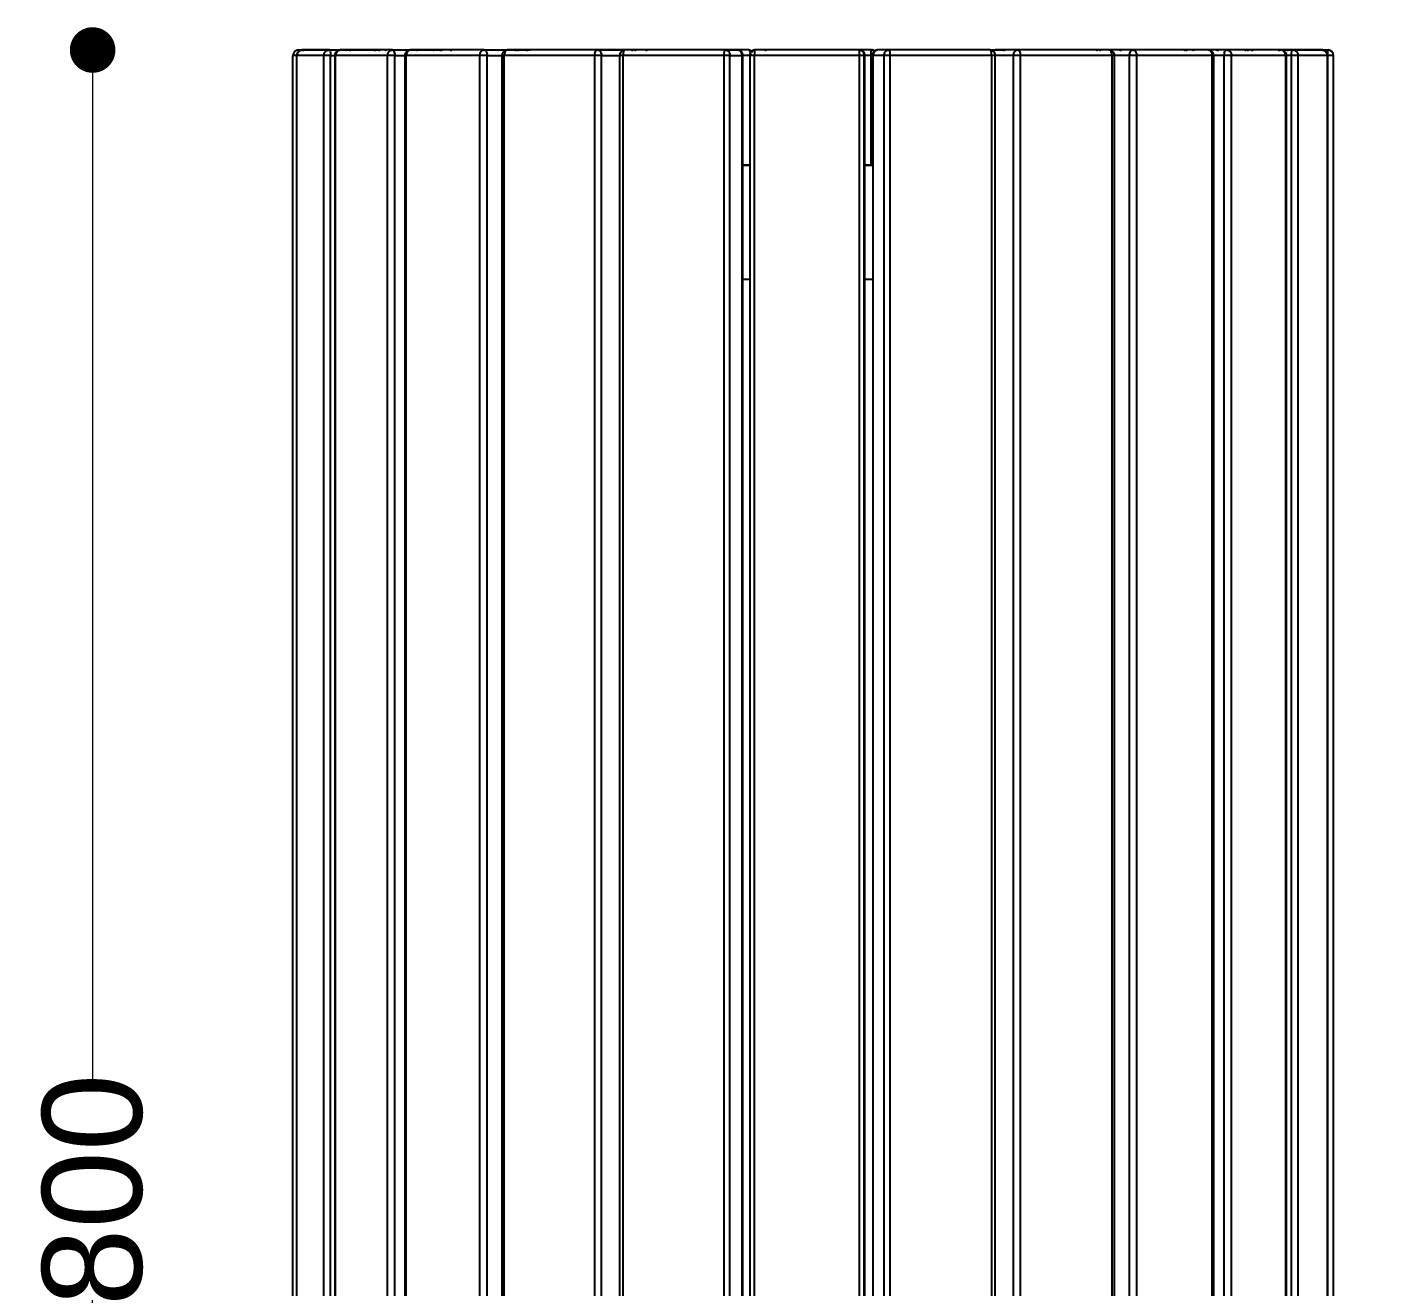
# Model space of a CAD drawing. Header units: millimetres. Extents: x 11868 to 14334, y 16216 to 19238.
# Drawn here: x 13426.7 to 13904.2, y 17719.4 to 18161.4 of the extents above; entities that cross this region are included whole.
import ezdxf

# ---------------------------------------------------------------- set-up
doc = ezdxf.new("R2010")
doc.units = ezdxf.units.MM
doc.header["$LTSCALE"] = 3
doc.styles.get("Standard").update_dxf_attribs({"font": 'arial.ttf'})
doc.dimstyles.new('MATEUSZ', dxfattribs={"dimtxt": 35, "dimasz": 16, "dimexe": 0.18, "dimexo": 0.0625, "dimgap": 0.09, "dimtad": 0, "dimdec": 0, "dimdsep": 46, "dimtxsty": 'Standard', "dimblk": 'DOT', "dimcen": 0.09, "dimse1": 1, "dimse2": 1, "dimadec": 0, "dimazin": 0, "dimtfac": 1, "dimtdec": 0, "dimtofl": 0, "dimtmove": 0, "dimatfit": 3, "dimfxl": 1, "dimtolj": 1, "dimtzin": 0, "dimlwd": 9, "dimlwe": 9, "dimarcsym": 0})

# ---------------------------------------------------------------- blocks, each defined once
blk = doc.blocks.new('_Dot')
at = {"color": 0, "linetype": 'ByBlock', "lineweight": -2}
blk.add_line((-0.5, 0), (-1, 0), dxfattribs=at)
at = {"color": 0, "linetype": 'ByBlock', "const_width": 0.5}
blk.add_lwpolyline([(-0.25, 0, 1), (0.25, 0, 1)], format="xyb", close=True, dxfattribs=at)
blk = doc.blocks.new('*D34')
at = {"color": 0, "lineweight": 9, "transparency": 16777216}
for p, q in [((13946.93, 18137.42), (13946.93, 17892.23)), ((13946.93, 17569.46), (13946.93, 17814.65))]:
    blk.add_line(p, q, dxfattribs=at)
at = {"layer": 'Defpoints', "color": 0, "transparency": 16777216}
for p in [(13881.57, 18153.42), (13881.16, 17553.46), (13946.93, 17553.46)]:
    blk.add_point(p, dxfattribs=at)
at = {"color": 0, "lineweight": 9, "transparency": 16777216, "xscale": 16, "yscale": 16, "zscale": 16}
for p, rotation in [((13946.93, 18153.42), 90), ((13946.93, 17553.46), 270)]:
    blk.add_blockref('_Dot', p, dxfattribs=dict(at, rotation=rotation))
at = {"color": 0, "transparency": 16777216, "insert": (13946.93, 17853.44), "char_height": 35, "attachment_point": 5, "rotation": 90}
blk.add_mtext('\\A1;600', dxfattribs=at)
blk = doc.blocks.new('*D35')
at = {"color": 0, "lineweight": 9, "transparency": 16777216}
for p, q in [((13449.66, 18137.43), (13449.66, 17792.16)), ((13449.66, 17369.46), (13449.66, 17714.73))]:
    blk.add_line(p, q, dxfattribs=at)
at = {"layer": 'Defpoints', "color": 0, "transparency": 16777216}
for p in [(13523.67, 18153.43), (13449.66, 17353.46), (13577.8, 17353.46)]:
    blk.add_point(p, dxfattribs=at)
at = {"color": 0, "lineweight": 9, "transparency": 16777216, "xscale": 16, "yscale": 16, "zscale": 16}
for p, rotation in [((13449.66, 18153.43), 90), ((13449.66, 17353.46), 270)]:
    blk.add_blockref('_Dot', p, dxfattribs=dict(at, rotation=rotation))
at = {"color": 0, "transparency": 16777216, "insert": (13449.66, 17753.44), "char_height": 35, "attachment_point": 5, "rotation": 90}
blk.add_mtext('\\A1;800', dxfattribs=at)

msp = doc.modelspace()

# ---------------------------------------------------------------- linework, layer by layer
for p, q in [((13521.95, 18153.46), (13537.95, 18153.46)), ((13532.74, 18153.46), (13523.28, 18153.46)), ((13523.28, 18153.46), (13538.75, 18153.46)), ((13532.74, 18153.46), (13548.2, 18153.46)), ((13536.65, 18153.46), (13550.54, 18153.46)), ((13554.93, 18153.46), (13536.65, 18153.46)), ((13554.93, 18153.46), (13568.81, 18153.46)), ((13587.03, 18153.46), (13561.16, 18153.46)), ((13561.16, 18153.46), (13572.54, 18153.46)), ((13587.03, 18153.46), (13598.41, 18153.46)), ((13595.16, 18153.46), (13603.27, 18153.46)), ((13626.88, 18153.46), (13595.16, 18153.46)), ((13634.99, 18153.46), (13603.27, 18153.46)), ((13638.64, 18153.46), (13606.48, 18153.46)), ((13626.88, 18153.46), (13634.99, 18153.46)), ((13671.82, 18153.46), (13636.37, 18153.46)), ((13676.11, 18153.46), (13640.66, 18153.46)), ((13680.05, 18153.46), (13644.37, 18153.46)), ((13671.82, 18153.46), (13676.11, 18153.46)), ((13680.05, 18153.46), (13676.12, 18153.46)), ((13718.82, 18153.46), (13682.02, 18153.46)), ((13722.96, 18153.46), (13686.17, 18153.46)), ((13760.81, 18153.46), (13725.13, 18153.46)), ((13729.06, 18153.46), (13725.13, 18153.46)), ((13764.73, 18153.46), (13729.06, 18153.46)), ((13764.73, 18153.46), (13760.81, 18153.46)), ((13764.51, 18153.46), (13768.81, 18153.46)), ((13798.7, 18153.46), (13766.54, 18153.46)), ((13774.31, 18153.46), (13766.54, 18153.46)), ((13806.47, 18153.46), (13774.31, 18153.46)), ((13806.47, 18153.46), (13798.7, 18153.46)), ((13814.76, 18153.46), (13803.65, 18153.46)), ((13841.24, 18153.46), (13814.76, 18153.46)), ((13841.24, 18153.46), (13830.14, 18153.46)), ((13847.67, 18153.46), (13833.98, 18153.46)), ((13866.71, 18153.46), (13847.67, 18153.46)), ((13866.71, 18153.46), (13853.01, 18153.46)), ((13870.85, 18153.46), (13855.49, 18153.46)), ((13881.16, 18153.46), (13865.8, 18153.46)), ((13867.23, 18153.46), (13883.23, 18153.46)), ((13881.16, 18153.46), (13870.85, 18153.46)), ((13519.95, 17555.46), (13519.95, 18151.46)), ((13521.31, 17555.46), (13521.31, 18151.46)), ((13530.8, 18151.46), (13521.35, 18151.46)), ((13521.35, 17555.46), (13521.35, 18151.46)), ((13530.8, 17555.46), (13530.8, 18151.46)), ((13533.15, 18151.46), (13535.07, 18151.46)), ((13533.15, 17555.46), (13533.15, 18151.46)), ((13534.74, 17555.46), (13534.74, 18151.46)), ((13553.19, 18151.46), (13534.92, 18151.46)), ((13534.92, 17555.46), (13534.92, 18151.46)), ((13553.19, 17555.46), (13553.19, 18151.46)), ((13555.72, 17555.46), (13555.72, 18151.46)), ((13555.72, 18151.46), (13559.74, 18151.46)), ((13559.35, 17555.46), (13559.35, 18151.46)), ((13585.6, 18151.46), (13559.74, 18151.46)), ((13559.74, 17555.46), (13559.74, 18151.46)), ((13585.6, 17555.46), (13585.6, 18151.46)), ((13588.15, 18151.46), (13594.15, 18151.46)), ((13588.15, 17555.46), (13588.15, 18151.46)), ((13593.45, 17555.46), (13593.45, 18151.46)), ((13625.87, 18151.46), (13594.15, 18151.46)), ((13594.15, 17555.46), (13594.15, 18151.46)), ((13625.87, 17555.46), (13625.87, 18151.46)), ((13628.26, 17555.46), (13628.26, 18151.46)), ((13628.26, 18151.46), (13635.04, 18151.46)), ((13634.74, 17555.46), (13634.74, 18151.46)), ((13671.28, 18151.46), (13635.83, 18151.46)), ((13635.83, 17555.46), (13635.83, 18151.46)), ((13671.28, 17555.46), (13671.28, 18151.46)), ((13673.36, 17555.46), (13673.36, 18151.46)), ((13673.36, 18151.46), (13677.65, 18151.46)), ((13680.54, 18151.46), (13677.47, 18151.46)), ((13677.65, 17555.46), (13677.65, 18151.46)), ((13677.75, 18151.46), (13677.75, 17555.46)), ((13680.42, 17555.46), (13680.42, 18151.46)), ((13680.42, 17555.46), (13680.42, 18151.46)), ((13718.8, 18151.46), (13682, 18151.46)), ((13682, 17555.46), (13682, 18151.46)), ((13718.8, 17555.46), (13718.8, 18151.46)), ((13722.94, 18151.46), (13720.41, 18151.46)), ((13720.42, 17555.46), (13720.42, 18151.46)), ((13720.42, 18151.46), (13720.61, 18151.46)), ((13720.61, 17555.46), (13720.61, 18151.46)), ((13720.61, 18151.46), (13720.61, 17555.46)), ((13722.94, 18113.06), (13722.94, 18151.46)), ((13727.51, 18151.46), (13723.58, 18151.46)), ((13723.58, 17555.46), (13723.58, 18151.46)), ((13727.51, 17555.46), (13727.51, 18151.46)), ((13765.22, 18151.46), (13729.55, 18151.46)), ((13729.55, 17555.46), (13729.55, 18151.46)), ((13765.22, 17555.46), (13765.22, 18151.46)), ((13772.92, 18151.46), (13766.16, 18151.46)), ((13766.36, 18151.46), (13766.36, 17555.46)), ((13772.92, 17555.46), (13772.92, 18151.46)), ((13807.45, 18151.46), (13775.29, 18151.46)), ((13775.29, 17555.46), (13775.29, 18151.46)), ((13807.45, 17555.46), (13807.45, 18151.46)), ((13813.61, 18151.46), (13808.18, 18151.46)), ((13808.18, 18151.46), (13808.18, 17555.46)), ((13813.61, 17555.46), (13813.61, 18151.46)), ((13816.15, 17555.46), (13816.15, 18151.46)), ((13842.63, 18151.46), (13816.15, 18151.46)), ((13842.63, 17555.46), (13842.63, 18151.46)), ((13846.85, 18151.46), (13842.75, 18151.46)), ((13843.05, 18151.46), (13843.05, 17555.46)), ((13846.85, 17555.46), (13846.85, 18151.46)), ((13868.42, 18151.46), (13849.39, 18151.46)), ((13849.39, 17555.46), (13849.39, 18151.46)), ((13870.4, 18151.46), (13868.28, 18151.46)), ((13868.42, 17555.46), (13868.42, 18151.46)), ((13868.61, 18151.46), (13868.61, 17555.46)), ((13870.4, 17555.46), (13870.4, 18151.46)), ((13883.08, 18151.46), (13872.77, 18151.46)), ((13872.77, 17555.46), (13872.77, 18151.46)), ((13883.08, 17555.46), (13883.08, 18151.46)), ((13883.13, 18151.46), (13883.13, 17555.46)), ((13885.23, 17555.46), (13885.23, 18151.46))]:
    msp.add_line(p, q)
for points in [[(13521.31, 18151.46, 0), (13521.32, 18151.65, 0), (13521.34, 18151.83, 0), (13521.39, 18152.02, 0), (13521.45, 18152.2, 0), (13521.52, 18152.37, 0), (13521.62, 18152.54, 0), (13521.73, 18152.7, 0), (13521.86, 18152.84, 0), (13522, 18152.98, 0), (13522.15, 18153.1, 0), (13522.33, 18153.21, 0), (13522.51, 18153.3, 0), (13522.69, 18153.37, 0), (13522.89, 18153.42, 0), (13523.08, 18153.45, 0), (13523.28, 18153.46, 0)], [(13523.28, 18153.46, 0), (13523.11, 18153.45, 0), (13522.93, 18153.43, 0), (13522.75, 18153.38, 0), (13522.57, 18153.32, 0), (13522.4, 18153.24, 0), (13522.23, 18153.13, 0), (13522.07, 18153.01, 0), (13521.92, 18152.87, 0), (13521.78, 18152.72, 0), (13521.67, 18152.55, 0), (13521.57, 18152.38, 0), (13521.49, 18152.2, 0), (13521.43, 18152.01, 0), (13521.38, 18151.82, 0), (13521.36, 18151.64, 0), (13521.35, 18151.46, 0)], [(13521.95, 18153.46, 0), (13521.95, 18153.46, 0), (13521.95, 18153.46, 0), (13521.95, 18153.46, 0), (13521.95, 18153.46, 0), (13521.95, 18153.46, 0), (13521.95, 18153.46, 0), (13521.95, 18153.46, 0), (13521.95, 18153.46, 0), (13521.95, 18153.46, 0), (13521.95, 18153.46, 0), (13521.95, 18153.46, 0), (13521.95, 18153.46, 0), (13521.95, 18153.46, 0), (13521.95, 18153.45, 0), (13521.95, 18153.41, 0), (13521.95, 18153.23, 0), (13521.95, 18152.91, 0)], [(13523.33, 18153.33, 0), (13523.5, 18153.39, 0), (13523.67, 18153.43, 0), (13523.85, 18153.45, 0), (13524.02, 18153.46, 0)], [(13530.8, 18151.46, 0), (13530.81, 18151.64, 0), (13530.84, 18151.82, 0), (13530.88, 18152.01, 0), (13530.94, 18152.2, 0), (13531.02, 18152.38, 0), (13531.12, 18152.55, 0), (13531.24, 18152.72, 0), (13531.37, 18152.87, 0), (13531.52, 18153.01, 0), (13531.68, 18153.13, 0), (13531.85, 18153.24, 0), (13532.03, 18153.32, 0), (13532.21, 18153.38, 0), (13532.39, 18153.43, 0), (13532.56, 18153.45, 0), (13532.74, 18153.46, 0)], [(13532.74, 18153.46, 0), (13532.75, 18153.46, 0), (13532.76, 18153.46, 0), (13532.77, 18153.46, 0), (13532.77, 18153.45, 0), (13532.78, 18153.45, 0), (13532.8, 18153.43, 0), (13532.82, 18153.42, 0), (13532.84, 18153.4, 0), (13532.88, 18153.34, 0), (13532.92, 18153.26, 0), (13532.99, 18153.04, 0), (13533.1, 18152.42, 0), (13533.15, 18151.46, 0)], [(13534.74, 18151.46, 0), (13534.75, 18151.65, 0), (13534.78, 18151.83, 0), (13534.82, 18152.01, 0), (13534.88, 18152.19, 0), (13534.95, 18152.36, 0), (13535.04, 18152.53, 0), (13535.15, 18152.69, 0), (13535.27, 18152.84, 0), (13535.4, 18152.97, 0), (13535.55, 18153.09, 0), (13535.72, 18153.2, 0), (13535.89, 18153.29, 0), (13536.07, 18153.37, 0), (13536.26, 18153.42, 0), (13536.46, 18153.45, 0), (13536.65, 18153.46, 0)], [(13536.65, 18153.46, 0), (13536.5, 18153.45, 0), (13536.34, 18153.43, 0), (13536.18, 18153.38, 0), (13536.01, 18153.32, 0), (13535.86, 18153.24, 0), (13535.7, 18153.13, 0), (13535.56, 18153.01, 0), (13535.43, 18152.87, 0), (13535.31, 18152.72, 0), (13535.2, 18152.55, 0), (13535.11, 18152.38, 0), (13535.04, 18152.2, 0), (13534.98, 18152.01, 0), (13534.95, 18151.82, 0), (13534.92, 18151.46, 0)], [(13539.38, 18153.46, 0), (13539.59, 18153.45, 0), (13539.8, 18153.41, 0), (13540.02, 18153.35, 0), (13540.23, 18153.26, 0)], [(13548.2, 18153.46, 0), (13548.41, 18153.45, 0), (13548.62, 18153.42, 0), (13548.83, 18153.36, 0), (13549.03, 18153.28, 0)], [(13550.31, 18153.35, 0), (13550.15, 18153.4, 0), (13549.99, 18153.43, 0), (13549.69, 18153.46, 0)], [(13549.69, 18153.46, 0), (13549.9, 18153.45, 0), (13550.11, 18153.41, 0), (13550.32, 18153.35, 0), (13550.52, 18153.27, 0)], [(13552.16, 18153.46, 0), (13552.33, 18153.45, 0), (13552.5, 18153.42, 0), (13552.67, 18153.37, 0), (13552.84, 18153.3, 0)], [(13553.19, 18151.46, 0), (13553.22, 18151.82, 0), (13553.31, 18152.2, 0), (13553.38, 18152.38, 0), (13553.47, 18152.55, 0), (13553.58, 18152.72, 0), (13553.7, 18152.87, 0), (13553.83, 18153.01, 0), (13553.98, 18153.13, 0), (13554.13, 18153.24, 0), (13554.29, 18153.32, 0), (13554.45, 18153.38, 0), (13554.61, 18153.43, 0), (13554.77, 18153.45, 0), (13554.93, 18153.46, 0)], [(13554.93, 18153.46, 0), (13554.96, 18153.46, 0), (13555, 18153.45, 0), (13555.03, 18153.44, 0), (13555.07, 18153.43, 0), (13555.11, 18153.41, 0), (13555.14, 18153.38, 0), (13555.22, 18153.32, 0), (13555.29, 18153.24, 0), (13555.36, 18153.13, 0), (13555.43, 18153.01, 0), (13555.54, 18152.72, 0), (13555.63, 18152.38, 0), (13555.69, 18152.01, 0), (13555.72, 18151.46, 0)], [(13559.35, 18151.46, 0), (13559.38, 18151.83, 0), (13559.47, 18152.18, 0), (13559.54, 18152.36, 0), (13559.62, 18152.52, 0), (13559.72, 18152.67, 0), (13559.83, 18152.82, 0), (13559.96, 18152.96, 0), (13560.11, 18153.09, 0), (13560.26, 18153.2, 0), (13560.43, 18153.29, 0), (13560.6, 18153.36, 0), (13560.78, 18153.42, 0), (13560.97, 18153.45, 0), (13561.16, 18153.46, 0)], [(13561.16, 18153.46, 0), (13561.03, 18153.45, 0), (13560.9, 18153.43, 0), (13560.77, 18153.38, 0), (13560.64, 18153.32, 0), (13560.51, 18153.24, 0), (13560.38, 18153.13, 0), (13560.26, 18153.01, 0), (13560.15, 18152.87, 0), (13560.06, 18152.72, 0), (13559.97, 18152.55, 0), (13559.84, 18152.2, 0), (13559.76, 18151.82, 0), (13559.74, 18151.46, 0)], [(13563.28, 18153.33, 0), (13563.44, 18153.38, 0), (13563.6, 18153.43, 0), (13563.77, 18153.45, 0), (13563.93, 18153.46, 0)], [(13563.93, 18153.46, 0), (13563.87, 18153.46, 0), (13563.81, 18153.45, 0), (13563.74, 18153.43, 0), (13563.67, 18153.41, 0), (13563.61, 18153.38, 0), (13563.54, 18153.34, 0), (13563.41, 18153.24, 0)], [(13568.81, 18153.46, 0), (13569.01, 18153.45, 0), (13569.21, 18153.42, 0), (13569.4, 18153.37, 0), (13569.58, 18153.29, 0)], [(13571.2, 18153.46, 0), (13571.42, 18153.45, 0), (13571.64, 18153.41, 0), (13571.85, 18153.34, 0), (13572.05, 18153.25, 0)], [(13575.04, 18153.46, 0), (13575.2, 18153.45, 0), (13575.36, 18153.41, 0), (13575.53, 18153.33, 0), (13575.69, 18153.23, 0)], [(13585.6, 18151.46, 0), (13585.63, 18151.82, 0), (13585.7, 18152.2, 0), (13585.83, 18152.55, 0), (13585.92, 18152.72, 0), (13586.02, 18152.87, 0), (13586.13, 18153.01, 0), (13586.25, 18153.13, 0), (13586.37, 18153.24, 0), (13586.5, 18153.32, 0), (13586.63, 18153.38, 0), (13586.77, 18153.43, 0), (13586.9, 18153.45, 0), (13587.03, 18153.46, 0)], [(13587.03, 18153.46, 0), (13587.13, 18153.45, 0), (13587.23, 18153.43, 0), (13587.34, 18153.38, 0), (13587.44, 18153.32, 0), (13587.54, 18153.24, 0), (13587.64, 18153.13, 0), (13587.73, 18153.01, 0), (13587.82, 18152.87, 0), (13587.97, 18152.55, 0), (13588.07, 18152.2, 0), (13588.13, 18151.82, 0), (13588.15, 18151.46, 0)], [(13593.45, 18151.46, 0), (13593.47, 18151.81, 0), (13593.56, 18152.16, 0), (13593.69, 18152.49, 0), (13593.78, 18152.65, 0), (13593.88, 18152.79, 0), (13594, 18152.93, 0), (13594.13, 18153.06, 0), (13594.28, 18153.17, 0), (13594.44, 18153.27, 0), (13594.61, 18153.35, 0), (13594.79, 18153.41, 0), (13594.97, 18153.45, 0), (13595.16, 18153.46, 0)], [(13595.16, 18153.46, 0), (13595.11, 18153.46, 0), (13595.07, 18153.45, 0), (13595.02, 18153.44, 0), (13594.93, 18153.41, 0), (13594.83, 18153.35, 0), (13594.74, 18153.28, 0), (13594.65, 18153.19, 0), (13594.56, 18153.08, 0), (13594.48, 18152.95, 0), (13594.34, 18152.64, 0), (13594.24, 18152.29, 0), (13594.17, 18151.92, 0), (13594.15, 18151.46, 0)], [(13598.7, 18153.46, 0), (13598.55, 18153.45, 0), (13598.38, 18153.41, 0), (13598.22, 18153.34, 0), (13598.06, 18153.24, 0)], [(13598.1, 18153.33, 0), (13598.24, 18153.39, 0), (13598.39, 18153.43, 0), (13598.55, 18153.45, 0), (13598.7, 18153.46, 0)], [(13598.41, 18153.46, 0), (13598.62, 18153.45, 0), (13598.83, 18153.4, 0), (13599.04, 18153.34, 0), (13599.23, 18153.24, 0)], [(13601.53, 18153.46, 0), (13601.71, 18153.45, 0), (13601.9, 18153.42, 0), (13602.07, 18153.37, 0), (13602.24, 18153.3, 0)], [(13625.87, 18151.46, 0), (13625.88, 18151.82, 0), (13625.94, 18152.2, 0), (13626.03, 18152.55, 0), (13626.16, 18152.87, 0), (13626.24, 18153.01, 0), (13626.33, 18153.13, 0), (13626.42, 18153.24, 0), (13626.51, 18153.32, 0), (13626.6, 18153.38, 0), (13626.7, 18153.43, 0), (13626.79, 18153.45, 0), (13626.84, 18153.46, 0), (13626.88, 18153.46, 0)], [(13626.88, 18153.46, 0), (13627.01, 18153.45, 0), (13627.13, 18153.43, 0), (13627.26, 18153.38, 0), (13627.39, 18153.32, 0), (13627.51, 18153.24, 0), (13627.64, 18153.13, 0), (13627.75, 18153.01, 0), (13627.86, 18152.87, 0), (13627.95, 18152.72, 0), (13628.11, 18152.38, 0), (13628.21, 18152.01, 0), (13628.25, 18151.73, 0), (13628.26, 18151.46, 0)], [(13634.74, 18151.46, 0), (13634.76, 18151.8, 0), (13634.83, 18152.13, 0), (13634.95, 18152.44, 0), (13635.12, 18152.75, 0), (13635.23, 18152.89, 0), (13635.36, 18153.03, 0), (13635.5, 18153.15, 0), (13635.65, 18153.26, 0), (13635.82, 18153.34, 0), (13636, 18153.41, 0), (13636.18, 18153.45, 0), (13636.37, 18153.46, 0)], [(13635.98, 18152.85, 0), (13635.88, 18152.99, 0), (13635.76, 18153.12, 0), (13635.64, 18153.23, 0), (13635.51, 18153.31, 0), (13635.38, 18153.38, 0), (13635.25, 18153.43, 0), (13635.12, 18153.45, 0), (13634.99, 18153.46, 0)], [(13634.99, 18153.46, 0), (13635.13, 18153.45, 0), (13635.27, 18153.43, 0), (13635.41, 18153.4, 0), (13635.55, 18153.35, 0), (13635.68, 18153.29, 0), (13635.81, 18153.22, 0), (13636.04, 18153.04, 0)], [(13636.37, 18153.46, 0), (13636.35, 18153.46, 0), (13636.32, 18153.45, 0), (13636.3, 18153.44, 0), (13636.27, 18153.43, 0), (13636.25, 18153.41, 0), (13636.22, 18153.38, 0), (13636.17, 18153.32, 0), (13636.12, 18153.24, 0), (13636.08, 18153.13, 0), (13635.99, 18152.87, 0), (13635.92, 18152.55, 0), (13635.83, 18151.46, 0)], [(13638.64, 18153.46, 0), (13638.83, 18153.45, 0), (13639.02, 18153.41, 0), (13639.2, 18153.35, 0), (13639.37, 18153.27, 0)], [(13640.44, 18153.46, 0), (13640.29, 18153.45, 0), (13640.13, 18153.42, 0), (13639.97, 18153.36, 0), (13639.81, 18153.29, 0)], [(13639.87, 18153.33, 0), (13640.01, 18153.39, 0), (13640.15, 18153.43, 0), (13640.3, 18153.45, 0), (13640.44, 18153.46, 0)], [(13643.84, 18153.34, 0), (13643.98, 18153.4, 0), (13644.11, 18153.43, 0), (13644.24, 18153.45, 0), (13644.37, 18153.46, 0)], [(13671.28, 18151.46, 0), (13671.32, 18152.2, 0), (13671.44, 18152.87, 0), (13671.52, 18153.13, 0), (13671.57, 18153.24, 0), (13671.62, 18153.32, 0), (13671.67, 18153.38, 0), (13671.7, 18153.41, 0), (13671.72, 18153.43, 0), (13671.75, 18153.44, 0), (13671.77, 18153.45, 0), (13671.79, 18153.46, 0), (13671.82, 18153.46, 0)], [(13671.82, 18153.46, 0), (13671.96, 18153.45, 0), (13672.1, 18153.43, 0), (13672.24, 18153.38, 0), (13672.39, 18153.32, 0), (13672.53, 18153.24, 0), (13672.66, 18153.13, 0), (13672.79, 18153.01, 0), (13672.91, 18152.87, 0), (13673.01, 18152.72, 0), (13673.11, 18152.55, 0), (13673.19, 18152.38, 0), (13673.3, 18152.01, 0), (13673.35, 18151.73, 0), (13673.36, 18151.46, 0)], [(13677.65, 18151.46, 0), (13677.63, 18151.82, 0), (13677.55, 18152.2, 0), (13677.4, 18152.55, 0), (13677.31, 18152.72, 0), (13677.2, 18152.87, 0), (13677.08, 18153.01, 0), (13676.96, 18153.13, 0), (13676.82, 18153.24, 0), (13676.68, 18153.32, 0), (13676.54, 18153.38, 0), (13676.39, 18153.43, 0), (13676.25, 18153.45, 0), (13676.11, 18153.46, 0)], [(13676.11, 18153.46, 0), (13676.28, 18153.45, 0), (13676.45, 18153.42, 0), (13676.61, 18153.37, 0), (13676.76, 18153.3, 0), (13676.9, 18153.21, 0), (13677.04, 18153.11, 0), (13677.17, 18152.99, 0), (13677.28, 18152.86, 0), (13677.39, 18152.71, 0), (13677.48, 18152.56, 0), (13677.63, 18152.2, 0), (13677.72, 18151.83, 0), (13677.75, 18151.46, 0)], [(13680.05, 18153.46, 0), (13680.17, 18153.45, 0), (13680.29, 18153.44, 0), (13680.42, 18153.4, 0), (13680.54, 18153.35, 0), (13680.67, 18153.29, 0), (13680.79, 18153.22, 0), (13680.91, 18153.12, 0), (13681.02, 18153.02, 0)], [(13680.54, 18151.46, 0), (13680.5, 18152.2, 0), (13680.39, 18152.87, 0), (13680.31, 18153.13, 0), (13680.27, 18153.24, 0), (13680.23, 18153.32, 0), (13680.18, 18153.38, 0), (13680.16, 18153.41, 0), (13680.13, 18153.43, 0), (13680.11, 18153.44, 0), (13680.09, 18153.45, 0), (13680.07, 18153.46, 0), (13680.06, 18153.46, 0), (13680.05, 18153.46, 0)], [(13680.05, 18153.46, 0), (13680.18, 18153.45, 0), (13680.32, 18153.43, 0), (13680.45, 18153.4, 0), (13680.59, 18153.35, 0), (13680.71, 18153.29, 0), (13680.83, 18153.21, 0), (13681.04, 18153.04, 0)], [(13680.42, 18151.46, 0), (13680.45, 18151.82, 0), (13680.54, 18152.2, 0), (13680.6, 18152.38, 0), (13680.68, 18152.55, 0), (13680.78, 18152.72, 0), (13680.89, 18152.87, 0), (13681.01, 18153.01, 0), (13681.15, 18153.13, 0), (13681.29, 18153.24, 0), (13681.43, 18153.32, 0), (13681.58, 18153.38, 0), (13681.73, 18153.43, 0), (13681.88, 18153.45, 0), (13682.02, 18153.46, 0)], [(13680.42, 18151.46, 0), (13680.43, 18151.68, 0), (13680.48, 18152.01, 0), (13680.59, 18152.36, 0), (13680.67, 18152.53, 0), (13680.77, 18152.7, 0), (13680.88, 18152.85, 0), (13681, 18153, 0), (13681.14, 18153.13, 0), (13681.29, 18153.24, 0), (13681.46, 18153.33, 0), (13681.64, 18153.4, 0), (13681.83, 18153.45, 0), (13682.02, 18153.46, 0)], [(13680.69, 18152.05, 0), (13680.63, 18151.75, 0), (13680.61, 18151.46, 0)], [(13682.21, 18153.46, 0), (13682.04, 18153.45, 0), (13681.86, 18153.41, 0), (13681.68, 18153.34, 0), (13681.5, 18153.25, 0), (13681.33, 18153.12, 0), (13681.17, 18152.97, 0), (13681.02, 18152.79, 0), (13680.9, 18152.6, 0)], [(13682.02, 18153.46, 0), (13682.02, 18153.46, 0), (13682.02, 18153.46, 0), (13682.02, 18153.46, 0), (13682.02, 18153.46, 0), (13682.02, 18153.46, 0), (13682.02, 18153.46, 0), (13682.02, 18153.46, 0), (13682.02, 18153.46, 0), (13682.02, 18153.46, 0), (13682.02, 18153.46, 0), (13682.02, 18153.46, 0), (13682.02, 18153.46, 0), (13682.02, 18153.44, 0), (13682.01, 18153.34, 0), (13682.01, 18152.92, 0), (13682, 18151.46, 0)], [(13685.62, 18153.34, 0), (13685.76, 18153.39, 0), (13685.9, 18153.43, 0), (13686.03, 18153.45, 0), (13686.17, 18153.46, 0)], [(13685.62, 18153.34, 0), (13685.75, 18153.39, 0), (13685.89, 18153.43, 0), (13686.03, 18153.45, 0), (13686.17, 18153.46, 0)], [(13686.36, 18153.46, 0), (13686.2, 18153.45, 0), (13686.04, 18153.42, 0), (13685.88, 18153.37, 0), (13685.72, 18153.3, 0)], [(13718.8, 18151.46, 0), (13718.8, 18152.87, 0), (13718.81, 18153.32, 0), (13718.82, 18153.43, 0), (13718.82, 18153.45, 0), (13718.82, 18153.46, 0), (13718.82, 18153.46, 0), (13718.82, 18153.46, 0), (13718.82, 18153.46, 0), (13718.82, 18153.46, 0), (13718.82, 18153.46, 0), (13718.82, 18153.46, 0), (13718.82, 18153.46, 0), (13718.82, 18153.46, 0), (13718.82, 18153.46, 0), (13718.82, 18153.46, 0), (13718.82, 18153.46, 0)], [(13718.82, 18153.46, 0), (13718.96, 18153.45, 0), (13719.11, 18153.43, 0), (13719.26, 18153.38, 0), (13719.41, 18153.32, 0), (13719.56, 18153.24, 0), (13719.7, 18153.13, 0), (13719.83, 18153.01, 0), (13719.95, 18152.87, 0), (13720.06, 18152.72, 0), (13720.16, 18152.55, 0), (13720.24, 18152.38, 0), (13720.36, 18152.01, 0), (13720.41, 18151.73, 0), (13720.42, 18151.46, 0)], [(13720.61, 18151.46, 0), (13720.59, 18151.82, 0), (13720.5, 18152.2, 0), (13720.43, 18152.38, 0), (13720.35, 18152.55, 0), (13720.25, 18152.72, 0), (13720.14, 18152.87, 0), (13720.02, 18153.01, 0), (13719.89, 18153.13, 0), (13719.75, 18153.24, 0), (13719.6, 18153.32, 0), (13719.45, 18153.38, 0), (13719.3, 18153.43, 0), (13719.16, 18153.45, 0), (13719.01, 18153.46, 0)], [(13719.1, 18153.46, 0), (13719.26, 18153.44, 0), (13719.41, 18153.4, 0), (13719.56, 18153.34, 0), (13719.7, 18153.26, 0), (13719.84, 18153.17, 0), (13719.96, 18153.07, 0), (13720.08, 18152.96, 0), (13720.18, 18152.83, 0), (13720.35, 18152.55, 0), (13720.48, 18152.24, 0), (13720.57, 18151.9, 0), (13720.6, 18151.7, 0), (13720.61, 18151.46, 0)], [(13722.94, 18151.46, 0), (13722.95, 18152.87, 0), (13722.95, 18153.32, 0), (13722.96, 18153.43, 0), (13722.96, 18153.45, 0), (13722.96, 18153.46, 0), (13722.96, 18153.46, 0), (13722.96, 18153.46, 0), (13722.96, 18153.46, 0), (13722.96, 18153.46, 0), (13722.96, 18153.46, 0), (13722.96, 18153.46, 0), (13722.96, 18153.46, 0), (13722.96, 18153.46, 0), (13722.96, 18153.46, 0), (13722.96, 18153.46, 0), (13722.96, 18153.46, 0)], [(13722.96, 18153.46, 0), (13723.1, 18153.45, 0), (13723.24, 18153.43, 0), (13723.39, 18153.39, 0), (13723.53, 18153.33, 0), (13723.68, 18153.25, 0), (13723.81, 18153.15, 0), (13723.94, 18153.04, 0), (13724.06, 18152.91, 0)], [(13724.16, 18153.02, 0), (13724.04, 18153.12, 0), (13723.92, 18153.22, 0), (13723.8, 18153.29, 0), (13723.67, 18153.35, 0), (13723.54, 18153.4, 0), (13723.41, 18153.44, 0), (13723.28, 18153.45, 0), (13723.15, 18153.46, 0)], [(13723.24, 18153.46, 0), (13723.37, 18153.44, 0), (13723.5, 18153.41, 0), (13723.62, 18153.37, 0), (13723.74, 18153.32, 0), (13723.85, 18153.26, 0), (13723.96, 18153.19, 0), (13724.16, 18153.02, 0)], [(13723.51, 18151.46, 0), (13723.53, 18151.83, 0), (13723.62, 18152.19, 0), (13723.76, 18152.53, 0), (13723.85, 18152.68, 0), (13723.95, 18152.83, 0), (13724.06, 18152.97, 0), (13724.19, 18153.09, 0), (13724.32, 18153.2, 0), (13724.47, 18153.29, 0), (13724.63, 18153.36, 0), (13724.79, 18153.42, 0), (13724.96, 18153.45, 0), (13725.13, 18153.46, 0)], [(13725.13, 18153.46, 0), (13724.99, 18153.45, 0), (13724.85, 18153.43, 0), (13724.71, 18153.38, 0), (13724.56, 18153.32, 0), (13724.42, 18153.24, 0), (13724.28, 18153.13, 0), (13724.15, 18153.01, 0), (13724.04, 18152.87, 0), (13723.93, 18152.72, 0), (13723.83, 18152.55, 0), (13723.75, 18152.38, 0), (13723.64, 18152.01, 0), (13723.6, 18151.73, 0), (13723.58, 18151.46, 0)], [(13727.51, 18151.46, 0), (13727.53, 18151.82, 0), (13727.61, 18152.2, 0), (13727.76, 18152.55, 0), (13727.85, 18152.72, 0), (13727.96, 18152.87, 0), (13728.08, 18153.01, 0), (13728.21, 18153.13, 0), (13728.34, 18153.24, 0), (13728.49, 18153.32, 0), (13728.63, 18153.38, 0), (13728.77, 18153.43, 0), (13728.92, 18153.45, 0), (13729.06, 18153.46, 0)], [(13729.06, 18153.46, 0), (13729.07, 18153.46, 0), (13729.08, 18153.46, 0), (13729.09, 18153.46, 0), (13729.11, 18153.45, 0), (13729.13, 18153.43, 0), (13729.16, 18153.42, 0), (13729.18, 18153.4, 0), (13729.2, 18153.37, 0), (13729.25, 18153.3, 0), (13729.29, 18153.21, 0), (13729.38, 18152.98, 0), (13729.45, 18152.68, 0), (13729.5, 18152.33, 0), (13729.55, 18151.46, 0)], [(13764.51, 18153.46, 0), (13764.64, 18153.45, 0), (13764.78, 18153.43, 0), (13764.91, 18153.39, 0), (13765.05, 18153.34, 0), (13765.18, 18153.26, 0), (13765.31, 18153.17, 0), (13765.44, 18153.06, 0), (13765.55, 18152.94, 0)], [(13765.22, 18151.46, 0), (13765.19, 18152.2, 0), (13765.08, 18152.87, 0), (13765, 18153.13, 0), (13764.96, 18153.24, 0), (13764.91, 18153.32, 0), (13764.87, 18153.38, 0), (13764.85, 18153.41, 0), (13764.82, 18153.43, 0), (13764.8, 18153.44, 0), (13764.78, 18153.45, 0), (13764.75, 18153.46, 0), (13764.74, 18153.46, 0), (13764.73, 18153.46, 0)], [(13764.73, 18153.46, 0), (13764.89, 18153.45, 0), (13765.05, 18153.42, 0), (13765.21, 18153.36, 0), (13765.37, 18153.29, 0)], [(13764.73, 18153.46, 0), (13764.91, 18153.45, 0), (13765.09, 18153.41, 0), (13765.27, 18153.35, 0), (13765.43, 18153.27, 0), (13765.58, 18153.17, 0), (13765.72, 18153.05, 0), (13765.84, 18152.92, 0), (13765.95, 18152.78, 0), (13766.05, 18152.63, 0), (13766.21, 18152.31, 0), (13766.31, 18151.98, 0), (13766.35, 18151.72, 0), (13766.36, 18151.46, 0)], [(13765.51, 18153.05, 0), (13765.74, 18153.23, 0), (13765.86, 18153.3, 0), (13765.99, 18153.35, 0), (13766.12, 18153.4, 0), (13766.26, 18153.43, 0), (13766.4, 18153.45, 0), (13766.54, 18153.46, 0)], [(13766.54, 18153.46, 0), (13766.41, 18153.45, 0), (13766.28, 18153.43, 0), (13766.15, 18153.38, 0), (13766.02, 18153.32, 0), (13765.89, 18153.23, 0), (13765.77, 18153.13, 0), (13765.65, 18153.01, 0), (13765.54, 18152.87, 0)], [(13768.81, 18153.46, 0), (13768.99, 18153.45, 0), (13769.17, 18153.41, 0), (13769.34, 18153.35, 0), (13769.5, 18153.27, 0)], [(13769.66, 18153.36, 0), (13769.79, 18153.4, 0), (13769.92, 18153.44, 0), (13770.05, 18153.45, 0), (13770.19, 18153.46, 0)], [(13772.92, 18151.46, 0), (13772.94, 18151.82, 0), (13773.01, 18152.2, 0), (13773.14, 18152.55, 0), (13773.23, 18152.72, 0), (13773.33, 18152.87, 0), (13773.43, 18153.01, 0), (13773.55, 18153.13, 0), (13773.67, 18153.24, 0), (13773.8, 18153.32, 0), (13773.93, 18153.38, 0), (13774.06, 18153.43, 0), (13774.19, 18153.45, 0), (13774.31, 18153.46, 0)], [(13774.31, 18153.46, 0), (13774.36, 18153.46, 0), (13774.4, 18153.45, 0), (13774.45, 18153.44, 0), (13774.49, 18153.43, 0), (13774.58, 18153.38, 0), (13774.67, 18153.32, 0), (13774.76, 18153.24, 0), (13774.85, 18153.13, 0), (13774.93, 18153.01, 0), (13775.07, 18152.72, 0), (13775.18, 18152.38, 0), (13775.25, 18152.01, 0), (13775.29, 18151.46, 0)], [(13801.91, 18153.46, 0), (13802.05, 18153.45, 0), (13802.2, 18153.41, 0), (13802.35, 18153.36, 0), (13802.5, 18153.27, 0)], [(13803, 18153.32, 0), (13803.15, 18153.38, 0), (13803.32, 18153.43, 0), (13803.48, 18153.45, 0), (13803.65, 18153.46, 0)], [(13803.65, 18153.46, 0), (13803.59, 18153.46, 0), (13803.52, 18153.45, 0), (13803.45, 18153.43, 0), (13803.39, 18153.41, 0), (13803.32, 18153.38, 0), (13803.25, 18153.34, 0), (13803.12, 18153.24, 0)], [(13806.47, 18153.46, 0), (13806.63, 18153.45, 0), (13806.79, 18153.41, 0), (13806.96, 18153.34, 0), (13807.12, 18153.24, 0)], [(13807.45, 18151.46, 0), (13807.43, 18151.82, 0), (13807.38, 18152.2, 0), (13807.29, 18152.55, 0), (13807.16, 18152.87, 0), (13807.09, 18153.01, 0), (13807.01, 18153.13, 0), (13806.92, 18153.24, 0), (13806.83, 18153.32, 0), (13806.74, 18153.38, 0), (13806.65, 18153.43, 0), (13806.61, 18153.44, 0), (13806.56, 18153.45, 0), (13806.52, 18153.46, 0), (13806.47, 18153.46, 0)], [(13806.47, 18153.46, 0), (13806.66, 18153.45, 0), (13806.84, 18153.41, 0), (13807.02, 18153.35, 0), (13807.19, 18153.28, 0), (13807.35, 18153.18, 0), (13807.49, 18153.07, 0), (13807.62, 18152.94, 0), (13807.74, 18152.8, 0), (13807.85, 18152.65, 0), (13807.94, 18152.49, 0), (13808.07, 18152.16, 0), (13808.15, 18151.81, 0), (13808.18, 18151.46, 0)], [(13810.02, 18153.46, 0), (13810.21, 18153.45, 0), (13810.41, 18153.41, 0), (13810.59, 18153.34, 0), (13810.77, 18153.26, 0)], [(13813.61, 18151.46, 0), (13813.63, 18151.82, 0), (13813.69, 18152.2, 0), (13813.79, 18152.55, 0), (13813.94, 18152.87, 0), (13814.03, 18153.01, 0), (13814.13, 18153.13, 0), (13814.23, 18153.24, 0), (13814.33, 18153.32, 0), (13814.44, 18153.38, 0), (13814.55, 18153.43, 0), (13814.65, 18153.45, 0), (13814.76, 18153.46, 0)], [(13814.76, 18153.46, 0), (13814.88, 18153.45, 0), (13815.01, 18153.43, 0), (13815.14, 18153.38, 0), (13815.27, 18153.32, 0), (13815.4, 18153.24, 0), (13815.52, 18153.13, 0), (13815.63, 18153.01, 0), (13815.74, 18152.87, 0), (13815.84, 18152.72, 0), (13815.99, 18152.38, 0), (13816.09, 18152.01, 0), (13816.13, 18151.73, 0), (13816.15, 18151.46, 0)], [(13832.64, 18153.46, 0), (13832.7, 18153.46, 0), (13832.76, 18153.45, 0), (13832.83, 18153.43, 0), (13832.89, 18153.41, 0), (13832.96, 18153.38, 0), (13833.02, 18153.34, 0), (13833.15, 18153.24, 0)], [(13833.33, 18153.34, 0), (13833.49, 18153.39, 0), (13833.65, 18153.43, 0), (13833.81, 18153.45, 0), (13833.98, 18153.46, 0)], [(13836.36, 18153.46, 0), (13836.18, 18153.45, 0), (13835.99, 18153.41, 0), (13835.8, 18153.35, 0), (13835.61, 18153.26, 0)], [(13835.8, 18153.37, 0), (13836.08, 18153.44, 0), (13836.36, 18153.46, 0)], [(13842.63, 18151.46, 0), (13842.61, 18151.82, 0), (13842.54, 18152.2, 0), (13842.41, 18152.55, 0), (13842.32, 18152.72, 0), (13842.23, 18152.87, 0), (13842.12, 18153.01, 0), (13842, 18153.13, 0), (13841.88, 18153.24, 0), (13841.76, 18153.32, 0), (13841.63, 18153.38, 0), (13841.5, 18153.43, 0), (13841.37, 18153.45, 0), (13841.24, 18153.46, 0)], [(13841.24, 18153.46, 0), (13841.44, 18153.45, 0), (13841.62, 18153.42, 0), (13841.81, 18153.36, 0), (13841.98, 18153.28, 0), (13842.15, 18153.19, 0), (13842.3, 18153.08, 0), (13842.44, 18152.96, 0), (13842.57, 18152.82, 0), (13842.68, 18152.67, 0), (13842.78, 18152.51, 0), (13842.86, 18152.35, 0), (13842.98, 18152.01, 0), (13843.03, 18151.74, 0), (13843.05, 18151.46, 0)], [(13844.02, 18153.46, 0), (13844.21, 18153.45, 0), (13844.4, 18153.41, 0), (13844.59, 18153.36, 0), (13844.77, 18153.28, 0)], [(13846.85, 18151.46, 0), (13846.9, 18152.2, 0), (13846.98, 18152.55, 0), (13847.09, 18152.87, 0), (13847.22, 18153.13, 0), (13847.29, 18153.24, 0), (13847.37, 18153.32, 0), (13847.45, 18153.38, 0), (13847.48, 18153.41, 0), (13847.52, 18153.43, 0), (13847.56, 18153.44, 0), (13847.6, 18153.45, 0), (13847.64, 18153.46, 0), (13847.67, 18153.46, 0)], [(13847.67, 18153.46, 0), (13847.83, 18153.45, 0), (13847.99, 18153.43, 0), (13848.14, 18153.38, 0), (13848.3, 18153.32, 0), (13848.46, 18153.24, 0), (13848.61, 18153.13, 0), (13848.75, 18153.01, 0), (13848.88, 18152.87, 0), (13849, 18152.72, 0), (13849.11, 18152.55, 0), (13849.19, 18152.38, 0), (13849.27, 18152.2, 0), (13849.36, 18151.82, 0), (13849.39, 18151.46, 0)], [(13854.05, 18153.34, 0), (13854.2, 18153.39, 0), (13854.34, 18153.43, 0), (13854.49, 18153.45, 0), (13854.64, 18153.46, 0)], [(13854.87, 18153.36, 0), (13855.18, 18153.43, 0), (13855.49, 18153.46, 0)], [(13856.98, 18153.46, 0), (13856.78, 18153.45, 0), (13856.57, 18153.42, 0), (13856.36, 18153.36, 0), (13856.16, 18153.27, 0)], [(13856.36, 18153.36, 0), (13856.66, 18153.43, 0), (13856.98, 18153.46, 0)], [(13865.81, 18153.35, 0), (13866.12, 18153.43, 0), (13866.43, 18153.46, 0)], [(13868.42, 18151.46, 0), (13868.39, 18151.82, 0), (13868.3, 18152.2, 0), (13868.23, 18152.38, 0), (13868.14, 18152.55, 0), (13868.04, 18152.72, 0), (13867.92, 18152.87, 0), (13867.79, 18153.01, 0), (13867.64, 18153.13, 0), (13867.49, 18153.24, 0), (13867.34, 18153.32, 0), (13867.18, 18153.38, 0), (13867.02, 18153.43, 0), (13866.86, 18153.45, 0), (13866.71, 18153.46, 0)], [(13866.71, 18153.46, 0), (13866.91, 18153.45, 0), (13867.11, 18153.42, 0), (13867.3, 18153.36, 0), (13867.48, 18153.29, 0), (13867.66, 18153.19, 0), (13867.83, 18153.08, 0), (13867.98, 18152.95, 0), (13868.11, 18152.81, 0), (13868.23, 18152.66, 0), (13868.33, 18152.5, 0), (13868.42, 18152.34, 0), (13868.54, 18152, 0), (13868.59, 18151.74, 0), (13868.61, 18151.46, 0)], [(13868.52, 18153.46, 0), (13868.73, 18153.45, 0), (13868.93, 18153.42, 0), (13869.12, 18153.36, 0), (13869.3, 18153.29, 0)], [(13870.4, 18151.46, 0), (13870.43, 18152.2, 0), (13870.53, 18152.87, 0), (13870.61, 18153.13, 0), (13870.65, 18153.24, 0), (13870.69, 18153.32, 0), (13870.73, 18153.38, 0), (13870.75, 18153.41, 0), (13870.77, 18153.43, 0), (13870.79, 18153.44, 0), (13870.81, 18153.45, 0), (13870.82, 18153.46, 0), (13870.83, 18153.46, 0), (13870.84, 18153.46, 0), (13870.85, 18153.46, 0)], [(13870.85, 18153.46, 0), (13871.02, 18153.45, 0), (13871.2, 18153.43, 0), (13871.38, 18153.38, 0), (13871.56, 18153.32, 0), (13871.73, 18153.24, 0), (13871.9, 18153.13, 0), (13872.06, 18153.01, 0), (13872.21, 18152.87, 0), (13872.34, 18152.72, 0), (13872.46, 18152.55, 0), (13872.56, 18152.38, 0), (13872.64, 18152.2, 0), (13872.7, 18152.01, 0), (13872.74, 18151.82, 0), (13872.76, 18151.64, 0), (13872.77, 18151.46, 0)], [(13883.08, 18151.46, 0), (13883.07, 18151.64, 0), (13883.04, 18151.82, 0), (13883, 18152.01, 0), (13882.94, 18152.2, 0), (13882.86, 18152.38, 0), (13882.76, 18152.55, 0), (13882.65, 18152.72, 0), (13882.51, 18152.87, 0), (13882.37, 18153.01, 0), (13882.21, 18153.13, 0), (13882.04, 18153.24, 0), (13881.86, 18153.32, 0), (13881.68, 18153.38, 0), (13881.5, 18153.43, 0), (13881.33, 18153.45, 0), (13881.16, 18153.46, 0)], [(13881.16, 18153.46, 0), (13881.36, 18153.45, 0), (13881.57, 18153.42, 0), (13881.77, 18153.36, 0), (13881.96, 18153.29, 0), (13882.14, 18153.19, 0), (13882.31, 18153.08, 0), (13882.47, 18152.95, 0), (13882.61, 18152.81, 0), (13882.73, 18152.66, 0), (13882.84, 18152.5, 0), (13882.93, 18152.34, 0), (13883, 18152.17, 0), (13883.06, 18151.99, 0), (13883.1, 18151.82, 0), (13883.12, 18151.64, 0), (13883.13, 18151.46, 0)], [(13881.89, 18153.46, 0), (13882.11, 18153.45, 0), (13882.32, 18153.41, 0), (13882.53, 18153.36, 0), (13882.73, 18153.27, 0)], [(13883.23, 18151.46, 0), (13883.23, 18153.46, 0)], [(13521.35, 18151.46, 0), (13519.95, 18151.46, 0)], [(13533.15, 18151.46, 0), (13530.8, 18151.46, 0)], [(13555.72, 18151.46, 0), (13553.19, 18151.46, 0)], [(13588.15, 18151.46, 0), (13585.6, 18151.46, 0)], [(13594.15, 18151.46, 0), (13593.47, 18151.46, 0), (13593.45, 18151.46, 0), (13593.45, 18151.46, 0), (13593.45, 18151.46, 0), (13593.45, 18151.46, 0), (13593.45, 18151.46, 0), (13593.45, 18151.46, 0), (13593.45, 18151.46, 0), (13593.45, 18151.46, 0), (13593.45, 18151.46, 0), (13593.45, 18151.46, 0), (13593.45, 18151.46, 0), (13593.45, 18151.46, 0), (13593.45, 18151.46, 0), (13593.45, 18151.46, 0), (13593.45, 18151.46, 0), (13593.45, 18151.46, 0), (13593.45, 18151.46, 0), (13593.45, 18151.46, 0), (13593.45, 18151.46, 0), (13593.45, 18151.46, 0), (13593.46, 18151.46, 0), (13593.57, 18151.46, 0), (13593.78, 18151.46, 0)], [(13628.26, 18151.46, 0), (13625.87, 18151.46, 0)], [(13635.83, 18151.46, 0), (13634.9, 18151.46, 0), (13634.74, 18151.46, 0), (13634.74, 18151.46, 0), (13634.74, 18151.46, 0), (13634.74, 18151.46, 0), (13634.74, 18151.46, 0), (13634.74, 18151.46, 0), (13634.74, 18151.46, 0), (13634.74, 18151.46, 0), (13634.74, 18151.46, 0), (13634.74, 18151.46, 0), (13634.74, 18151.46, 0), (13634.74, 18151.46, 0), (13634.74, 18151.46, 0), (13634.74, 18151.46, 0), (13634.74, 18151.46, 0), (13634.74, 18151.46, 0), (13634.74, 18151.46, 0), (13634.74, 18151.46, 0), (13634.76, 18151.46, 0), (13634.83, 18151.46, 0)], [(13673.36, 18151.46, 0), (13673.05, 18151.46, 0), (13671.28, 18151.46, 0)], [(13682, 18151.46, 0), (13680.87, 18151.46, 0), (13680.53, 18151.46, 0), (13680.45, 18151.46, 0), (13680.43, 18151.46, 0), (13680.42, 18151.46, 0), (13680.42, 18151.46, 0), (13680.42, 18151.46, 0), (13680.42, 18151.46, 0), (13680.42, 18151.46, 0), (13680.42, 18151.46, 0), (13680.42, 18151.46, 0), (13680.42, 18151.46, 0), (13680.42, 18151.46, 0), (13680.42, 18151.46, 0), (13680.42, 18151.46, 0), (13680.42, 18151.46, 0), (13680.42, 18151.46, 0), (13680.42, 18151.46, 0), (13680.42, 18151.46, 0), (13680.42, 18151.46, 0), (13680.42, 18151.46, 0)], [(13720.42, 18151.46, 0), (13720.42, 18151.46, 0), (13720.41, 18151.46, 0), (13720.4, 18151.46, 0), (13720.31, 18151.46, 0), (13719.96, 18151.46, 0), (13718.8, 18151.46, 0)], [(13723.56, 18151.46, 0), (13722.94, 18151.46, 0)], [(13729.55, 18151.46, 0), (13727.51, 18151.46, 0)], [(13766.28, 18151.46, 0), (13766.35, 18151.46, 0), (13766.36, 18151.46, 0), (13766.36, 18151.46, 0), (13766.36, 18151.46, 0), (13766.36, 18151.46, 0), (13766.36, 18151.46, 0), (13766.36, 18151.46, 0), (13766.36, 18151.46, 0), (13766.36, 18151.46, 0), (13766.36, 18151.46, 0), (13766.36, 18151.46, 0), (13766.36, 18151.46, 0), (13766.36, 18151.46, 0), (13766.36, 18151.46, 0), (13766.36, 18151.46, 0), (13766.36, 18151.46, 0), (13766.36, 18151.46, 0), (13766.36, 18151.46, 0), (13766.36, 18151.46, 0), (13766.35, 18151.46, 0), (13766.3, 18151.46, 0), (13766.13, 18151.46, 0), (13765.22, 18151.46, 0)], [(13775.29, 18151.46, 0), (13772.92, 18151.46, 0)], [(13808.18, 18151.46, 0), (13808.18, 18151.46, 0), (13808.18, 18151.46, 0), (13808.18, 18151.46, 0), (13808.18, 18151.46, 0), (13808.18, 18151.46, 0), (13808.18, 18151.46, 0), (13808.18, 18151.46, 0), (13808.18, 18151.46, 0), (13808.18, 18151.46, 0), (13808.18, 18151.46, 0), (13808.18, 18151.46, 0), (13808.18, 18151.46, 0), (13808.17, 18151.46, 0), (13808.13, 18151.46, 0), (13807.91, 18151.46, 0), (13807.45, 18151.46, 0)], [(13816.15, 18151.46, 0), (13813.61, 18151.46, 0)], [(13849.39, 18151.46, 0), (13848.3, 18151.46, 0), (13846.85, 18151.46, 0)], [(13872.77, 18151.46, 0), (13872.47, 18151.46, 0), (13870.4, 18151.46, 0)], [(13885.23, 18151.46, 0), (13885.23, 18151.46, 0), (13885.23, 18151.46, 0), (13885.23, 18151.46, 0), (13885.23, 18151.46, 0), (13885.23, 18151.46, 0), (13885.23, 18151.46, 0), (13885.23, 18151.46, 0), (13885.23, 18151.46, 0), (13885.23, 18151.46, 0), (13885.23, 18151.46, 0), (13885.23, 18151.46, 0), (13885.23, 18151.46, 0), (13885.23, 18151.46, 0), (13885.21, 18151.46, 0), (13885.17, 18151.46, 0), (13884.98, 18151.46, 0), (13883.23, 18151.46, 0)], [(13680.42, 18113.06, 0), (13677.65, 18113.06, 0)], [(13677.65, 18113.06, 0), (13680.42, 18113.06, 0)], [(13723.58, 18113.06, 0), (13720.42, 18113.06, 0)], [(13720.42, 18113.06, 0), (13723.58, 18113.06, 0)], [(13677.65, 18073.06, 0), (13680.42, 18073.06, 0)], [(13720.42, 18073.06, 0), (13723.58, 18073.06, 0)]]:
    msp.add_polyline3d(points)
for centre, start, end in [((13521.95, 18151.46), 90, 180), ((13537.95, 18151.46), 66.4451, 90), ((13867.23, 18151.46), 90, 105.0727), ((13883.23, 18151.46), 0, 90)]:
    msp.add_arc(centre, 2, start, end)

# ---------------------------------------------------------------- dimensions: what is measured, and where the dimension line sits
for base, p1, p2, picture, middle in [((13449.66, 17353.46), (13523.67, 18153.43), (13577.8, 17353.46), '*D35', (13449.66, 17753.44)), ((13946.93, 17553.46), (13881.57, 18153.42), (13881.16, 17553.46), '*D34', (13946.93, 17853.44))]:
    dim = msp.add_linear_dim(base=base, p1=p1, p2=p2, angle=90, dimstyle='MATEUSZ')
    dim.commit()
    dim.dimension.update_dxf_attribs({"geometry": picture, "text_midpoint": middle})

doc.saveas('drawing.dxf')
